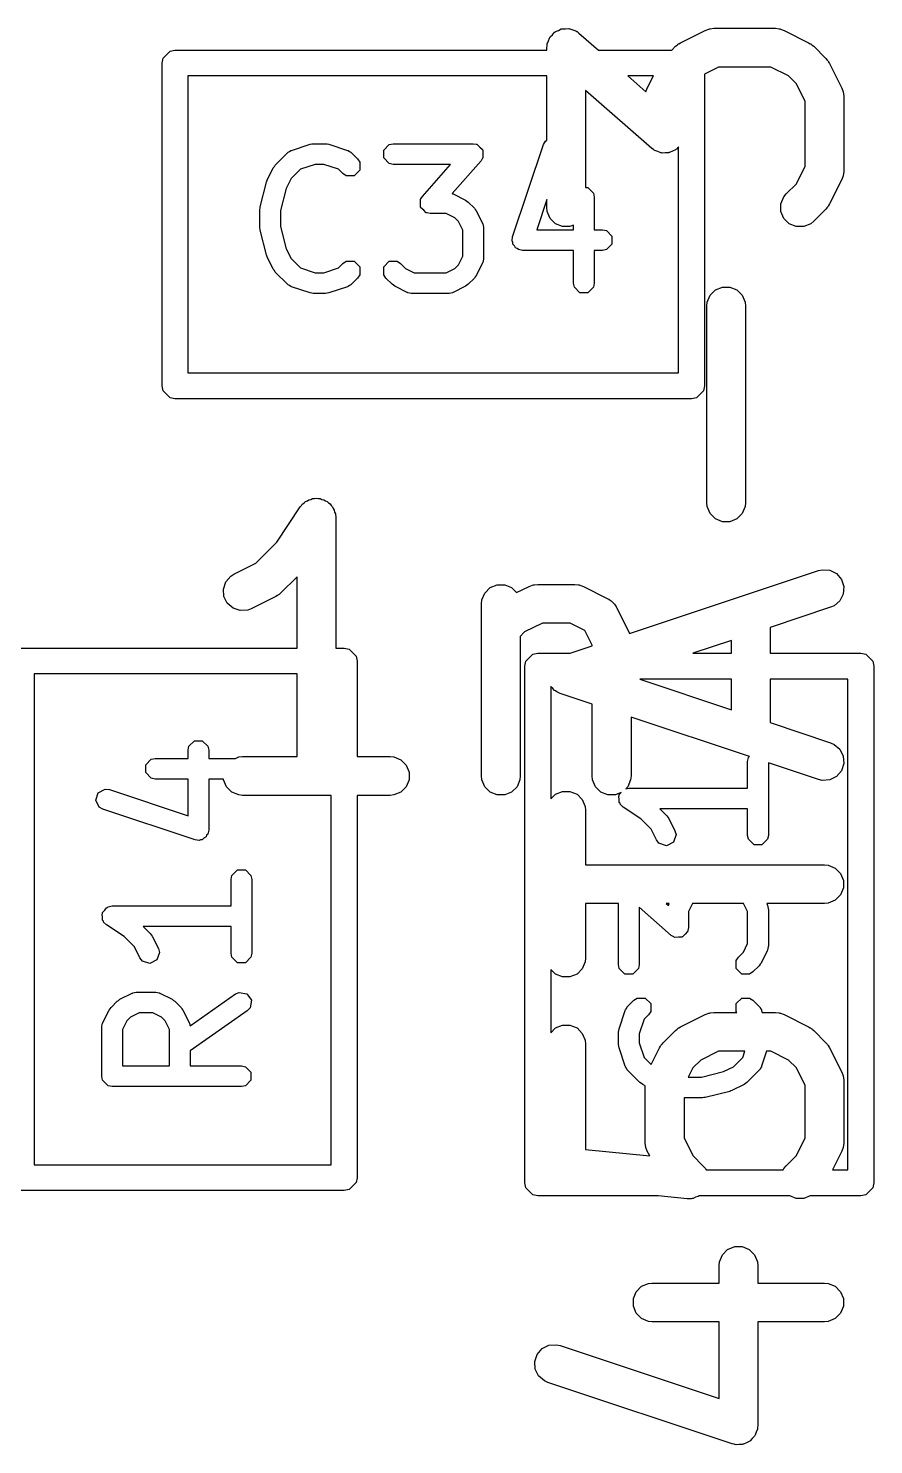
# Model space of a CAD drawing. Extents: x 0.58 to 7.69, y -5.21 to -0.56.
# Drawn here: x 6.2233 to 6.3522, y -2.0407 to -1.8248 of the extents above; entities that cross this region are included whole.
import ezdxf

# ---------------------------------------------------------------- set-up
doc = ezdxf.new("R2010")
doc.units = 0
doc.header["$MEASUREMENT"] = 0
doc.layers.add('BLACK', color=7, linetype='CONTINUOUS')

msp = doc.modelspace()

# ---------------------------------------------------------------- linework, layer by layer
at = {"layer": 'BLACK', "linetype": 'CONTINUOUS'}
for p, q in [((6.30285, -1.82614), (6.30319, -1.8258)), ((6.30319, -1.8258), (6.30351, -1.82544)), ((6.30351, -1.82544), (6.3036, -1.8254)), ((6.3036, -1.8254), (6.30367, -1.82533)), ((6.30367, -1.82533), (6.30411, -1.82515)), ((6.30411, -1.82515), (6.30454, -1.82493)), ((6.30454, -1.82493), (6.30464, -1.82493)), ((6.30464, -1.82493), (6.30473, -1.82489)), ((6.30473, -1.82489), (6.30521, -1.82489)), ((6.30521, -1.82489), (6.30569, -1.82486)), ((6.30569, -1.82486), (6.30578, -1.82489)), ((6.30578, -1.82489), (6.30588, -1.82489)), ((6.30588, -1.82489), (6.30633, -1.82507)), ((6.30633, -1.82507), (6.30678, -1.82523)), ((6.30678, -1.82523), (6.3069, -1.82531)), ((6.3069, -1.82531), (6.30695, -1.82533)), ((6.30695, -1.82533), (6.307, -1.82538)), ((6.307, -1.82538), (6.30725, -1.82556)), ((6.30725, -1.82556), (6.31021, -1.82815)), ((6.32273, -1.82702), (6.32648, -1.82514)), ((6.32648, -1.82514), (6.32703, -1.82494)), ((6.32703, -1.82494), (6.32713, -1.82493)), ((6.32713, -1.82493), (6.32723, -1.82489)), ((6.32723, -1.82489), (6.3278, -1.82483)), ((6.3278, -1.82483), (6.33718, -1.82483)), ((6.33718, -1.82483), (6.33775, -1.82489)), ((6.33775, -1.82489), (6.33785, -1.82493)), ((6.33785, -1.82493), (6.33796, -1.82494)), ((6.33796, -1.82494), (6.3385, -1.82514)), ((6.3385, -1.82514), (6.34225, -1.82702)), ((6.24385, -1.82936), (6.24492, -1.8283)), ((6.24492, -1.8283), (6.24567, -1.82815)), ((6.24567, -1.82815), (6.30236, -1.82815)), ((6.30236, -1.82778), (6.30239, -1.82748)), ((6.30236, -1.82815), (6.30236, -1.82778)), ((6.30238, -1.8274), (6.3024, -1.82735)), ((6.30239, -1.82748), (6.30238, -1.8274)), ((6.3024, -1.82735), (6.30241, -1.82721)), ((6.30241, -1.82721), (6.3026, -1.82676)), ((6.3026, -1.82676), (6.30275, -1.82631)), ((6.30275, -1.82631), (6.30281, -1.82624)), ((6.30281, -1.82624), (6.30285, -1.82614)), ((6.31021, -1.82815), (6.32139, -1.82815)), ((6.32139, -1.82815), (6.32197, -1.82757)), ((6.32197, -1.82757), (6.32219, -1.82739)), ((6.32219, -1.82739), (6.32225, -1.82733)), ((6.32225, -1.82733), (6.32233, -1.82727)), ((6.32233, -1.82727), (6.32241, -1.8272)), ((6.32241, -1.8272), (6.32249, -1.82717)), ((6.32249, -1.82717), (6.32273, -1.82702)), ((6.34225, -1.82702), (6.3425, -1.82717)), ((6.3425, -1.82717), (6.34257, -1.8272)), ((6.34257, -1.8272), (6.34265, -1.82727)), ((6.34265, -1.82727), (6.34274, -1.82733)), ((6.34274, -1.82733), (6.34279, -1.82739)), ((6.34279, -1.82739), (6.34302, -1.82757)), ((6.34302, -1.82757), (6.34489, -1.82945)), ((6.2437, -1.83012), (6.24385, -1.82936)), ((6.2437, -1.87933), (6.2437, -1.83012)), ((6.34489, -1.82945), (6.34508, -1.82967)), ((6.34508, -1.82967), (6.34514, -1.82972)), ((6.34514, -1.82972), (6.34519, -1.82981)), ((6.34519, -1.82981), (6.34526, -1.82989)), ((6.34526, -1.82989), (6.34529, -1.82997)), ((6.34529, -1.82997), (6.34544, -1.83021)), ((6.34544, -1.83021), (6.34732, -1.83396)), ((6.24764, -1.83209), (6.24764, -1.87736)), ((6.30236, -1.83209), (6.24764, -1.83209)), ((6.30236, -1.8419), (6.30236, -1.83209)), ((6.31471, -1.83209), (6.31746, -1.83449)), ((6.3186, -1.83209), (6.31471, -1.83209)), ((6.31766, -1.83396), (6.3186, -1.83209)), ((6.3285, -1.83074), (6.32638, -1.8318)), ((6.32638, -1.8318), (6.32638, -1.87933)), ((6.33648, -1.83074), (6.3285, -1.83074)), ((6.33918, -1.83209), (6.33648, -1.83074)), ((6.34038, -1.83328), (6.33918, -1.83209)), ((6.31836, -1.84313), (6.30826, -1.83429)), ((6.30826, -1.83429), (6.30826, -1.84909)), ((6.31746, -1.83449), (6.31766, -1.83396)), ((6.34173, -1.83598), (6.34038, -1.83328)), ((6.34732, -1.83396), (6.34753, -1.8345)), ((6.34753, -1.8345), (6.34753, -1.83461)), ((6.34753, -1.83461), (6.34757, -1.83471)), ((6.34757, -1.83471), (6.34763, -1.83528)), ((6.34173, -1.84583), (6.34173, -1.83598)), ((6.34763, -1.83528), (6.34763, -1.84653)), ((6.26345, -1.84343), (6.26626, -1.84249)), ((6.26626, -1.84249), (6.26651, -1.84246)), ((6.26651, -1.84246), (6.26676, -1.84241)), ((6.26676, -1.84241), (6.26864, -1.84241)), ((6.26864, -1.84241), (6.26888, -1.84246)), ((6.26888, -1.84246), (6.26913, -1.84249)), ((6.26913, -1.84249), (6.27195, -1.84343)), ((6.27749, -1.84338), (6.27834, -1.84253)), ((6.27749, -1.84458), (6.27749, -1.84338)), ((6.27834, -1.84253), (6.27895, -1.84241)), ((6.27895, -1.84241), (6.29113, -1.84241)), ((6.29113, -1.84241), (6.29157, -1.84249)), ((6.29157, -1.84249), (6.29164, -1.84249)), ((6.29164, -1.84249), (6.29166, -1.84251)), ((6.29166, -1.84251), (6.29174, -1.84253)), ((6.29174, -1.84253), (6.29213, -1.84292)), ((6.29213, -1.84292), (6.29254, -1.84328)), ((6.29254, -1.84328), (6.29255, -1.84334)), ((6.29255, -1.84334), (6.29259, -1.84338)), ((6.29259, -1.84338), (6.29259, -1.84393)), ((6.29714, -1.85661), (6.30182, -1.84255)), ((6.30182, -1.84255), (6.30213, -1.84201)), ((6.30213, -1.84201), (6.30236, -1.8419)), ((6.31861, -1.84331), (6.31836, -1.84313)), ((6.31867, -1.84336), (6.31861, -1.84331)), ((6.31872, -1.84338), (6.31867, -1.84336)), ((6.31883, -1.84347), (6.31872, -1.84338)), ((6.32195, -1.84336), (6.3215, -1.84355)), ((6.32202, -1.84329), (6.32195, -1.84336)), ((6.32211, -1.84325), (6.32202, -1.84329)), ((6.32242, -1.84289), (6.32211, -1.84325)), ((6.32244, -1.84287), (6.32242, -1.84289)), ((6.32244, -1.87736), (6.32244, -1.84287)), ((6.26096, -1.84568), (6.26283, -1.84381)), ((6.26283, -1.84381), (6.2629, -1.84376)), ((6.2629, -1.84376), (6.26292, -1.84373)), ((6.26292, -1.84373), (6.26314, -1.84361)), ((6.26314, -1.84361), (6.26335, -1.84346)), ((6.26335, -1.84346), (6.26338, -1.84346)), ((6.26338, -1.84346), (6.26345, -1.84343)), ((6.26702, -1.84556), (6.2648, -1.8463)), ((6.26838, -1.84556), (6.26702, -1.84556)), ((6.2706, -1.8463), (6.26838, -1.84556)), ((6.27195, -1.84343), (6.27201, -1.84346)), ((6.27201, -1.84346), (6.27205, -1.84346)), ((6.27205, -1.84346), (6.27226, -1.8436)), ((6.27226, -1.8436), (6.27248, -1.84373)), ((6.27248, -1.84373), (6.2725, -1.84376)), ((6.2725, -1.84376), (6.27256, -1.84381)), ((6.27256, -1.84381), (6.2735, -1.84474)), ((6.2735, -1.84474), (6.27384, -1.84525)), ((6.27384, -1.84525), (6.27384, -1.84646)), ((6.27834, -1.84544), (6.27749, -1.84458)), ((6.27895, -1.84556), (6.27834, -1.84544)), ((6.28766, -1.84556), (6.27895, -1.84556)), ((6.28339, -1.85044), (6.28766, -1.84556)), ((6.29232, -1.84502), (6.28794, -1.85002)), ((6.29254, -1.84463), (6.29232, -1.84502)), ((6.29259, -1.84458), (6.29254, -1.84463)), ((6.29259, -1.84393), (6.29262, -1.84449)), ((6.29262, -1.84449), (6.29259, -1.84455)), ((6.29259, -1.84455), (6.29259, -1.84458)), ((6.31929, -1.84362), (6.31883, -1.84347)), ((6.31973, -1.8438), (6.31929, -1.84362)), ((6.31983, -1.8438), (6.31973, -1.8438)), ((6.31992, -1.84384), (6.31983, -1.8438)), ((6.3204, -1.8438), (6.31992, -1.84384)), ((6.32088, -1.8438), (6.3204, -1.8438)), ((6.32097, -1.84377), (6.32088, -1.8438)), ((6.32107, -1.84376), (6.32097, -1.84377)), ((6.3215, -1.84355), (6.32107, -1.84376)), ((6.25973, -1.84796), (6.26066, -1.84609)), ((6.26066, -1.84609), (6.26082, -1.84589)), ((6.26082, -1.84589), (6.26096, -1.84568)), ((6.26337, -1.84773), (6.26262, -1.84922)), ((6.2648, -1.8463), (6.26337, -1.84773)), ((6.27127, -1.84697), (6.2706, -1.8463)), ((6.27178, -1.84731), (6.27127, -1.84697)), ((6.27299, -1.84731), (6.27178, -1.84731)), ((6.27384, -1.84646), (6.27299, -1.84731)), ((6.34038, -1.84853), (6.34173, -1.84583)), ((6.34753, -1.84731), (6.34732, -1.84785)), ((6.34757, -1.84711), (6.34753, -1.84721)), ((6.34753, -1.84721), (6.34753, -1.84731)), ((6.34763, -1.84653), (6.34757, -1.84711)), ((6.25867, -1.85204), (6.25961, -1.84829)), ((6.25961, -1.84829), (6.25968, -1.84813)), ((6.25968, -1.84813), (6.25973, -1.84796)), ((6.26262, -1.84922), (6.26177, -1.85261)), ((6.30826, -1.84909), (6.30861, -1.84909)), ((6.30861, -1.84909), (6.30946, -1.84994)), ((6.33884, -1.85007), (6.34038, -1.84853)), ((6.34732, -1.84785), (6.34544, -1.8516)), ((6.25866, -1.85223), (6.25867, -1.85204)), ((6.28308, -1.85098), (6.28312, -1.85091)), ((6.28312, -1.85153), (6.28308, -1.85098)), ((6.28312, -1.85088), (6.28316, -1.85083)), ((6.28312, -1.85091), (6.28312, -1.85088)), ((6.28312, -1.85208), (6.28312, -1.85153)), ((6.28316, -1.85083), (6.28339, -1.85044)), ((6.28794, -1.85002), (6.28799, -1.85003)), ((6.28799, -1.85003), (6.28801, -1.85005)), ((6.28801, -1.85005), (6.28809, -1.85007)), ((6.28809, -1.85007), (6.28996, -1.85101)), ((6.28996, -1.85101), (6.29016, -1.85117)), ((6.29016, -1.85117), (6.29037, -1.85131)), ((6.29037, -1.85131), (6.29131, -1.85224)), ((6.30236, -1.85091), (6.30082, -1.85553)), ((6.30236, -1.85216), (6.30236, -1.85091)), ((6.30946, -1.84994), (6.30958, -1.85054)), ((6.30958, -1.85054), (6.30958, -1.85553)), ((6.33803, -1.85158), (6.33847, -1.85052)), ((6.33803, -1.85273), (6.33803, -1.85158)), ((6.33847, -1.85052), (6.33884, -1.85007)), ((6.34519, -1.852), (6.34514, -1.85209)), ((6.34526, -1.85192), (6.34519, -1.852)), ((6.34529, -1.85185), (6.34526, -1.85192)), ((6.34544, -1.8516), (6.34529, -1.85185)), ((6.25862, -1.85242), (6.25866, -1.85223)), ((6.25862, -1.85523), (6.25862, -1.85242)), ((6.26177, -1.85261), (6.26177, -1.85504)), ((6.28316, -1.85212), (6.28312, -1.85208)), ((6.28316, -1.85218), (6.28316, -1.85212)), ((6.28358, -1.85254), (6.28316, -1.85218)), ((6.28397, -1.85294), (6.28358, -1.85254)), ((6.28404, -1.85295), (6.28397, -1.85294)), ((6.28407, -1.85297), (6.28404, -1.85295)), ((6.28413, -1.85297), (6.28407, -1.85297)), ((6.28457, -1.85306), (6.28413, -1.85297)), ((6.28701, -1.85306), (6.28457, -1.85306)), ((6.28832, -1.85371), (6.28701, -1.85306)), ((6.2889, -1.85429), (6.28832, -1.85371)), ((6.29131, -1.85224), (6.29145, -1.85245)), ((6.29145, -1.85245), (6.2916, -1.85265)), ((6.2916, -1.85265), (6.29254, -1.85453)), ((6.30241, -1.85273), (6.30236, -1.85216)), ((6.30285, -1.8538), (6.30241, -1.85273)), ((6.30367, -1.85461), (6.30285, -1.8538)), ((6.33847, -1.8538), (6.33803, -1.85273)), ((6.33929, -1.85461), (6.33847, -1.8538)), ((6.34489, -1.85237), (6.34302, -1.85424)), ((6.34508, -1.85214), (6.34489, -1.85237)), ((6.34514, -1.85209), (6.34508, -1.85214)), ((6.25866, -1.85542), (6.25862, -1.85523)), ((6.25867, -1.85561), (6.25866, -1.85542)), ((6.25961, -1.85936), (6.25867, -1.85561)), ((6.26177, -1.85504), (6.26262, -1.85843)), ((6.28956, -1.8556), (6.2889, -1.85429)), ((6.28956, -1.85955), (6.28956, -1.8556)), ((6.29254, -1.85453), (6.29256, -1.8546)), ((6.29256, -1.8546), (6.29259, -1.85463)), ((6.29259, -1.85463), (6.29264, -1.85488)), ((6.29264, -1.85488), (6.2927, -1.85512)), ((6.2927, -1.85512), (6.29269, -1.85515)), ((6.29269, -1.85515), (6.29271, -1.85523)), ((6.29271, -1.85523), (6.29271, -1.85992)), ((6.30082, -1.85553), (6.30643, -1.85553)), ((6.30473, -1.85505), (6.30367, -1.85461)), ((6.30588, -1.85505), (6.30473, -1.85505)), ((6.30643, -1.85483), (6.30588, -1.85505)), ((6.30643, -1.85553), (6.30643, -1.85483)), ((6.30958, -1.85553), (6.31082, -1.85553)), ((6.31082, -1.85553), (6.31142, -1.85565)), ((6.31142, -1.85565), (6.31227, -1.8565)), ((6.34035, -1.85505), (6.33929, -1.85461)), ((6.3415, -1.85505), (6.34035, -1.85505)), ((6.34257, -1.85461), (6.3415, -1.85505)), ((6.34302, -1.85424), (6.34257, -1.85461)), ((6.26262, -1.85843), (6.26337, -1.85992)), ((6.29706, -1.85722), (6.29714, -1.85661)), ((6.29718, -1.85745), (6.29706, -1.85722)), ((6.29718, -1.85771), (6.29718, -1.85745)), ((6.29744, -1.85797), (6.29718, -1.85771)), ((6.2976, -1.8583), (6.29744, -1.85797)), ((6.29785, -1.85838), (6.2976, -1.8583)), ((6.29803, -1.85856), (6.29785, -1.85838)), ((6.31227, -1.85771), (6.31142, -1.85856)), ((6.31227, -1.8565), (6.31227, -1.85771)), ((6.25968, -1.85952), (6.25961, -1.85936)), ((6.25973, -1.85968), (6.25968, -1.85952)), ((6.26066, -1.86156), (6.25973, -1.85968)), ((6.26337, -1.85992), (6.2648, -1.86135)), ((6.2706, -1.86135), (6.27127, -1.86068)), ((6.27127, -1.86068), (6.27178, -1.86034)), ((6.27178, -1.86034), (6.27299, -1.86034)), ((6.27299, -1.86034), (6.27384, -1.86119)), ((6.27749, -1.86119), (6.27834, -1.86034)), ((6.27834, -1.86034), (6.27955, -1.86034)), ((6.27955, -1.86034), (6.28006, -1.86068)), ((6.28006, -1.86068), (6.28082, -1.86144)), ((6.2889, -1.86086), (6.28956, -1.85955)), ((6.29254, -1.86062), (6.2916, -1.8625)), ((6.29256, -1.86055), (6.29254, -1.86062)), ((6.29259, -1.86052), (6.29256, -1.86055)), ((6.29264, -1.86027), (6.29259, -1.86052)), ((6.2927, -1.86003), (6.29264, -1.86027)), ((6.29271, -1.85992), (6.29269, -1.86)), ((6.29269, -1.86), (6.2927, -1.86003)), ((6.29863, -1.85868), (6.29803, -1.85856)), ((6.30643, -1.85868), (6.29863, -1.85868)), ((6.30643, -1.86367), (6.30643, -1.85868)), ((6.31082, -1.85868), (6.30958, -1.85868)), ((6.30958, -1.85868), (6.30958, -1.86367)), ((6.31142, -1.85856), (6.31082, -1.85868)), ((6.26082, -1.86176), (6.26066, -1.86156)), ((6.26096, -1.86197), (6.26082, -1.86176)), ((6.26283, -1.86384), (6.26096, -1.86197)), ((6.2648, -1.86135), (6.26702, -1.86209)), ((6.26702, -1.86209), (6.26838, -1.86209)), ((6.26838, -1.86209), (6.2706, -1.86135)), ((6.27384, -1.8624), (6.2735, -1.86291)), ((6.27384, -1.86119), (6.27384, -1.8624)), ((6.27749, -1.8624), (6.27749, -1.86119)), ((6.27783, -1.86291), (6.27749, -1.8624)), ((6.28082, -1.86144), (6.28213, -1.86209)), ((6.28213, -1.86209), (6.28701, -1.86209)), ((6.28701, -1.86209), (6.28832, -1.86144)), ((6.28832, -1.86144), (6.2889, -1.86086)), ((6.29145, -1.8627), (6.29131, -1.86291)), ((6.2916, -1.8625), (6.29145, -1.8627)), ((6.2629, -1.86389), (6.26283, -1.86384)), ((6.26292, -1.86392), (6.2629, -1.86389)), ((6.26314, -1.86404), (6.26292, -1.86392)), ((6.26335, -1.86418), (6.26314, -1.86404)), ((6.26338, -1.86418), (6.26335, -1.86418)), ((6.26345, -1.86422), (6.26338, -1.86418)), ((6.26626, -1.86516), (6.26345, -1.86422)), ((6.27195, -1.86422), (6.26913, -1.86516)), ((6.27201, -1.86418), (6.27195, -1.86422)), ((6.27205, -1.86418), (6.27201, -1.86418)), ((6.27226, -1.86404), (6.27205, -1.86418)), ((6.27248, -1.86392), (6.27226, -1.86404)), ((6.2725, -1.86389), (6.27248, -1.86392)), ((6.27256, -1.86384), (6.2725, -1.86389)), ((6.2735, -1.86291), (6.27256, -1.86384)), ((6.27877, -1.86384), (6.27783, -1.86291)), ((6.27898, -1.86398), (6.27877, -1.86384)), ((6.27918, -1.86414), (6.27898, -1.86398)), ((6.28105, -1.86508), (6.27918, -1.86414)), ((6.28996, -1.86414), (6.28809, -1.86508)), ((6.29016, -1.86398), (6.28996, -1.86414)), ((6.29037, -1.86384), (6.29016, -1.86398)), ((6.29131, -1.86291), (6.29037, -1.86384)), ((6.30655, -1.86427), (6.30643, -1.86367)), ((6.3074, -1.86512), (6.30655, -1.86427)), ((6.30946, -1.86427), (6.30861, -1.86512)), ((6.30958, -1.86367), (6.30946, -1.86427)), ((6.32722, -1.86551), (6.32804, -1.8647)), ((6.32804, -1.8647), (6.3291, -1.86426)), ((6.3291, -1.86426), (6.33026, -1.86426)), ((6.33026, -1.86426), (6.33132, -1.8647)), ((6.33132, -1.8647), (6.33213, -1.86551)), ((6.26651, -1.86519), (6.26626, -1.86516)), ((6.26676, -1.86524), (6.26651, -1.86519)), ((6.26864, -1.86524), (6.26676, -1.86524)), ((6.26888, -1.86519), (6.26864, -1.86524)), ((6.26913, -1.86516), (6.26888, -1.86519)), ((6.28113, -1.8651), (6.28105, -1.86508)), ((6.28116, -1.86512), (6.28113, -1.8651)), ((6.2814, -1.86517), (6.28116, -1.86512)), ((6.28165, -1.86524), (6.2814, -1.86517)), ((6.28168, -1.86523), (6.28165, -1.86524)), ((6.28176, -1.86524), (6.28168, -1.86523)), ((6.28738, -1.86524), (6.28176, -1.86524)), ((6.28746, -1.86523), (6.28738, -1.86524)), ((6.28749, -1.86524), (6.28746, -1.86523)), ((6.28774, -1.86517), (6.28749, -1.86524)), ((6.28799, -1.86512), (6.28774, -1.86517)), ((6.28801, -1.8651), (6.28799, -1.86512)), ((6.28809, -1.86508), (6.28801, -1.8651)), ((6.30861, -1.86512), (6.3074, -1.86512)), ((6.32673, -1.86715), (6.32678, -1.86658)), ((6.32673, -1.89715), (6.32673, -1.86715)), ((6.32678, -1.86658), (6.32722, -1.86551)), ((6.33213, -1.86551), (6.33258, -1.86658)), ((6.33258, -1.86658), (6.33263, -1.86715)), ((6.33263, -1.86715), (6.33263, -1.89715)), ((6.24764, -1.87736), (6.32244, -1.87736)), ((6.24385, -1.88008), (6.2437, -1.87933)), ((6.24492, -1.88115), (6.24385, -1.88008)), ((6.32623, -1.88008), (6.32516, -1.88115)), ((6.32638, -1.87933), (6.32623, -1.88008)), ((6.24567, -1.8813), (6.24492, -1.88115)), ((6.32441, -1.8813), (6.24567, -1.8813)), ((6.32516, -1.88115), (6.32441, -1.8813)), ((6.26478, -1.89776), (6.26514, -1.89732)), ((6.26514, -1.89732), (6.26538, -1.89715)), ((6.26538, -1.89715), (6.26559, -1.89695)), ((6.26559, -1.89695), (6.26586, -1.89684)), ((6.26586, -1.89684), (6.2661, -1.89668)), ((6.2661, -1.89668), (6.26638, -1.89662)), ((6.26638, -1.89662), (6.26665, -1.89651)), ((6.26665, -1.89651), (6.26694, -1.89651)), ((6.26694, -1.89651), (6.26723, -1.89645)), ((6.26723, -1.89645), (6.26751, -1.89651)), ((6.26751, -1.89651), (6.26781, -1.89651)), ((6.26781, -1.89651), (6.26807, -1.89662)), ((6.26807, -1.89662), (6.26836, -1.89667)), ((6.26836, -1.89667), (6.2686, -1.89684)), ((6.2686, -1.89684), (6.26887, -1.89695)), ((6.26887, -1.89695), (6.26907, -1.89715)), ((6.26907, -1.89715), (6.26931, -1.89731)), ((6.26931, -1.89731), (6.26948, -1.89756)), ((6.32678, -1.89773), (6.32673, -1.89715)), ((6.33263, -1.89715), (6.33258, -1.89773)), ((6.26118, -1.90315), (6.26477, -1.89776)), ((6.26477, -1.89776), (6.26477, -1.89776)), ((6.26477, -1.89776), (6.26477, -1.89776)), ((6.26477, -1.89776), (6.26478, -1.89776)), ((6.26948, -1.89756), (6.26968, -1.89776)), ((6.26968, -1.89776), (6.26979, -1.89803)), ((6.26979, -1.89803), (6.26996, -1.89827)), ((6.26996, -1.89827), (6.27001, -1.89856)), ((6.27001, -1.89856), (6.27013, -1.89883)), ((6.27013, -1.89883), (6.27018, -1.8994)), ((6.27018, -1.8994), (6.27018, -1.8994)), ((6.27018, -1.8994), (6.27018, -1.8994)), ((6.27018, -1.8994), (6.27018, -1.8994)), ((6.27018, -1.8994), (6.27018, -1.91929)), ((6.32722, -1.89879), (6.32678, -1.89773)), ((6.32804, -1.89961), (6.32722, -1.89879)), ((6.33213, -1.89879), (6.33132, -1.89961)), ((6.33258, -1.89773), (6.33213, -1.89879)), ((6.3291, -1.90005), (6.32804, -1.89961)), ((6.33026, -1.90005), (6.3291, -1.90005)), ((6.33132, -1.89961), (6.33026, -1.90005)), ((6.25798, -1.90635), (6.26118, -1.90315)), ((6.25417, -1.90832), (6.25466, -1.90801)), ((6.25466, -1.90801), (6.25798, -1.90635)), ((6.31496, -1.91707), (6.34374, -1.90747)), ((6.34374, -1.90747), (6.34431, -1.90734)), ((6.34431, -1.90734), (6.34546, -1.90743)), ((6.34546, -1.90743), (6.34649, -1.90794)), ((6.34649, -1.90794), (6.34724, -1.90881)), ((6.25305, -1.91028), (6.25342, -1.90919)), ((6.25313, -1.91143), (6.25305, -1.91028)), ((6.25342, -1.90919), (6.25417, -1.90832)), ((6.26428, -1.90841), (6.26182, -1.91086)), ((6.26428, -1.91929), (6.26428, -1.90841)), ((6.2929, -1.91089), (6.29371, -1.91007)), ((6.29371, -1.91007), (6.29477, -1.90963)), ((6.29477, -1.90963), (6.29593, -1.90963)), ((6.29593, -1.90963), (6.29699, -1.91007)), ((6.29699, -1.91007), (6.29775, -1.91083)), ((6.29775, -1.91083), (6.29965, -1.90988)), ((6.29965, -1.90988), (6.30019, -1.90968)), ((6.30019, -1.90968), (6.3003, -1.90967)), ((6.3003, -1.90967), (6.3004, -1.90963)), ((6.3004, -1.90963), (6.30097, -1.90957)), ((6.30097, -1.90957), (6.3066, -1.90957)), ((6.3066, -1.90957), (6.30718, -1.90963)), ((6.30718, -1.90963), (6.30727, -1.90967)), ((6.30727, -1.90967), (6.30738, -1.90968)), ((6.30738, -1.90968), (6.30792, -1.90988)), ((6.30792, -1.90988), (6.31167, -1.91176)), ((6.34724, -1.90881), (6.34761, -1.9099)), ((6.34761, -1.9099), (6.34753, -1.91105)), ((6.25365, -1.91246), (6.25313, -1.91143)), ((6.25452, -1.91322), (6.25365, -1.91246)), ((6.26105, -1.91142), (6.2573, -1.91329)), ((6.2613, -1.91126), (6.26105, -1.91142)), ((6.26137, -1.91123), (6.2613, -1.91126)), ((6.26145, -1.91116), (6.26137, -1.91123)), ((6.26154, -1.91111), (6.26145, -1.91116)), ((6.26159, -1.91105), (6.26154, -1.91111)), ((6.26182, -1.91086), (6.26159, -1.91105)), ((6.2924, -1.91253), (6.29245, -1.91195)), ((6.29245, -1.91195), (6.2929, -1.91089)), ((6.31167, -1.91176), (6.31177, -1.91182)), ((6.31177, -1.91182), (6.31181, -1.91184)), ((6.31181, -1.91184), (6.31187, -1.91188)), ((6.31187, -1.91188), (6.31216, -1.91207)), ((6.31216, -1.91207), (6.3124, -1.91235)), ((6.3124, -1.91235), (6.31268, -1.91259)), ((6.34701, -1.91208), (6.34614, -1.91284)), ((6.34753, -1.91105), (6.34701, -1.91208)), ((6.25561, -1.91358), (6.25452, -1.91322)), ((6.25676, -1.9135), (6.25561, -1.91358)), ((6.2573, -1.91329), (6.25676, -1.9135)), ((6.2924, -1.93877), (6.2924, -1.91253)), ((6.31268, -1.91259), (6.31286, -1.91288)), ((6.31286, -1.91288), (6.31291, -1.91294)), ((6.31291, -1.91294), (6.31293, -1.91298)), ((6.31293, -1.91298), (6.31299, -1.91308)), ((6.31299, -1.91308), (6.31486, -1.91683)), ((6.34561, -1.91307), (6.33638, -1.91615)), ((6.34614, -1.91284), (6.34561, -1.91307)), ((6.30167, -1.91548), (6.29897, -1.91683)), ((6.3059, -1.91548), (6.30167, -1.91548)), ((6.30815, -1.9166), (6.3059, -1.91548)), ((6.30927, -1.91885), (6.30815, -1.9166)), ((6.33638, -1.91615), (6.33638, -1.92008)), ((6.29897, -1.91683), (6.2983, -1.9175)), ((6.2983, -1.9175), (6.2983, -1.93877)), ((6.30927, -1.91896), (6.30927, -1.91885)), ((6.31486, -1.91683), (6.31496, -1.91707)), ((6.33048, -1.91812), (6.3246, -1.92008)), ((6.33048, -1.92008), (6.33048, -1.91812)), ((6.22224, -1.91929), (6.26428, -1.91929)), ((6.27018, -1.91929), (6.27146, -1.91929)), ((6.27146, -1.91929), (6.27221, -1.91944)), ((6.27221, -1.91944), (6.27328, -1.92051)), ((6.27328, -1.92051), (6.27343, -1.92126)), ((6.29917, -1.92129), (6.30023, -1.92023)), ((6.30023, -1.92023), (6.30098, -1.92008)), ((6.30098, -1.92008), (6.30593, -1.92008)), ((6.30593, -1.92008), (6.30927, -1.91896)), ((6.3246, -1.92008), (6.33048, -1.92008)), ((6.33638, -1.92008), (6.3502, -1.92008)), ((6.3502, -1.92008), (6.35095, -1.92023)), ((6.35095, -1.92023), (6.35202, -1.92129)), ((6.22421, -1.92323), (6.22421, -1.99803)), ((6.26428, -1.92323), (6.22421, -1.92323)), ((6.26428, -1.93582), (6.26428, -1.92323)), ((6.27343, -1.92126), (6.27343, -1.93582)), ((6.29902, -1.92205), (6.29917, -1.92129)), ((6.29902, -2.00079), (6.29902, -1.92205)), ((6.35202, -1.92129), (6.35217, -1.92205)), ((6.35217, -1.92205), (6.35217, -2.00079)), ((6.30298, -1.92521), (6.30295, -1.92516)), ((6.30295, -1.92516), (6.30295, -1.94228)), ((6.30325, -1.92545), (6.30298, -1.92521)), ((6.3165, -1.92402), (6.33048, -1.92867)), ((6.33048, -1.92402), (6.3165, -1.92402)), ((6.33048, -1.92867), (6.33048, -1.92402)), ((6.33638, -1.92402), (6.33638, -1.93064)), ((6.34823, -1.92402), (6.33638, -1.92402)), ((6.34823, -1.99882), (6.34823, -1.92402)), ((6.3035, -1.92573), (6.30325, -1.92545)), ((6.30369, -1.92582), (6.3035, -1.92573)), ((6.30385, -1.92596), (6.30369, -1.92582)), ((6.30437, -1.9262), (6.30385, -1.92596)), ((6.30927, -1.92783), (6.30437, -1.9262)), ((6.30927, -1.93877), (6.30927, -1.92783)), ((6.33323, -1.93582), (6.31518, -1.9298)), ((6.31518, -1.9298), (6.31518, -1.93877)), ((6.33638, -1.93064), (6.34561, -1.93372)), ((6.24778, -1.93425), (6.24863, -1.9334)), ((6.24863, -1.9334), (6.24983, -1.9334)), ((6.24983, -1.9334), (6.25069, -1.93425)), ((6.34561, -1.93372), (6.34614, -1.93396)), ((6.34614, -1.93396), (6.34701, -1.93471)), ((6.24121, -1.93706), (6.24207, -1.93621)), ((6.24207, -1.93621), (6.24267, -1.93609)), ((6.24267, -1.93609), (6.24766, -1.93609)), ((6.24766, -1.93485), (6.24778, -1.93425)), ((6.24766, -1.93609), (6.24766, -1.93485)), ((6.25069, -1.93425), (6.25081, -1.93485)), ((6.25081, -1.93485), (6.25081, -1.93609)), ((6.25081, -1.93609), (6.25489, -1.93609)), ((6.25489, -1.93609), (6.2554, -1.93588)), ((6.2554, -1.93588), (6.25598, -1.93582)), ((6.25598, -1.93582), (6.26428, -1.93582)), ((6.27343, -1.93582), (6.27848, -1.93582)), ((6.27848, -1.93582), (6.27905, -1.93588)), ((6.27905, -1.93588), (6.28012, -1.93632)), ((6.33296, -1.93658), (6.33308, -1.93597)), ((6.33308, -1.93597), (6.33323, -1.93582)), ((6.34701, -1.93471), (6.34753, -1.93574)), ((6.34753, -1.93574), (6.34761, -1.93689)), ((6.24121, -1.93827), (6.24121, -1.93706)), ((6.24207, -1.93912), (6.24121, -1.93827)), ((6.28012, -1.93632), (6.28093, -1.93713)), ((6.28093, -1.93713), (6.28137, -1.9382)), ((6.28137, -1.9382), (6.28137, -1.93935)), ((6.33296, -1.94063), (6.33296, -1.93658)), ((6.34374, -1.93932), (6.33611, -1.93678)), ((6.33611, -1.93678), (6.33611, -1.94783)), ((6.34724, -1.93798), (6.34649, -1.93885)), ((6.34761, -1.93689), (6.34724, -1.93798)), ((6.24267, -1.93924), (6.24207, -1.93912)), ((6.24766, -1.93924), (6.24267, -1.93924)), ((6.24766, -1.94485), (6.24766, -1.93924)), ((6.25308, -1.93924), (6.25081, -1.93924)), ((6.25081, -1.93924), (6.25081, -1.94704)), ((6.25308, -1.93935), (6.25308, -1.93924)), ((6.25353, -1.94041), (6.25308, -1.93935)), ((6.25434, -1.94123), (6.25353, -1.94041)), ((6.28093, -1.94041), (6.28012, -1.94123)), ((6.28137, -1.93935), (6.28093, -1.94041)), ((6.29245, -1.93935), (6.2924, -1.93877)), ((6.2929, -1.94041), (6.29245, -1.93935)), ((6.29371, -1.94123), (6.2929, -1.94041)), ((6.29781, -1.94041), (6.29699, -1.94123)), ((6.29825, -1.93935), (6.29781, -1.94041)), ((6.2983, -1.93877), (6.29825, -1.93935)), ((6.30933, -1.93935), (6.30927, -1.93877)), ((6.30977, -1.94041), (6.30933, -1.93935)), ((6.31058, -1.94123), (6.30977, -1.94041)), ((6.31468, -1.94041), (6.31437, -1.94072)), ((6.31512, -1.93935), (6.31468, -1.94041)), ((6.31518, -1.93877), (6.31512, -1.93935)), ((6.34431, -1.93945), (6.34374, -1.93932)), ((6.34546, -1.93937), (6.34431, -1.93945)), ((6.34649, -1.93885), (6.34546, -1.93937)), ((6.2336, -1.94246), (6.23398, -1.94132)), ((6.23414, -1.94354), (6.2336, -1.94246)), ((6.23398, -1.94132), (6.23506, -1.94078)), ((6.23506, -1.94078), (6.23567, -1.94086)), ((6.23567, -1.94086), (6.24766, -1.94485)), ((6.2554, -1.94167), (6.25434, -1.94123)), ((6.25598, -1.94173), (6.2554, -1.94167)), ((6.26949, -1.94173), (6.25598, -1.94173)), ((6.26949, -1.99803), (6.26949, -1.94173)), ((6.27848, -1.94173), (6.27343, -1.94173)), ((6.27343, -1.94173), (6.27343, -2)), ((6.27905, -1.94167), (6.27848, -1.94173)), ((6.28012, -1.94123), (6.27905, -1.94167)), ((6.29477, -1.94167), (6.29371, -1.94123)), ((6.29593, -1.94167), (6.29477, -1.94167)), ((6.29699, -1.94123), (6.29593, -1.94167)), ((6.30295, -1.94228), (6.30367, -1.94156)), ((6.30367, -1.94156), (6.30473, -1.94112)), ((6.30473, -1.94112), (6.30588, -1.94112)), ((6.30588, -1.94112), (6.30695, -1.94156)), ((6.30695, -1.94156), (6.30776, -1.94238)), ((6.30776, -1.94238), (6.3082, -1.94344)), ((6.31165, -1.94167), (6.31058, -1.94123)), ((6.3128, -1.94167), (6.31165, -1.94167)), ((6.31369, -1.9413), (6.3128, -1.94167)), ((6.3133, -1.9419), (6.31339, -1.94176)), ((6.31339, -1.94234), (6.3133, -1.9419)), ((6.31339, -1.9416), (6.31369, -1.9413)), ((6.31339, -1.94176), (6.31339, -1.9416)), ((6.31339, -1.9428), (6.31339, -1.94234)), ((6.31437, -1.94072), (6.31485, -1.94063)), ((6.31485, -1.94063), (6.33296, -1.94063)), ((6.23467, -1.94384), (6.23414, -1.94354)), ((6.24873, -1.94853), (6.23467, -1.94384)), ((6.3082, -1.94344), (6.30826, -1.94402)), ((6.30826, -1.94402), (6.30826, -1.95232)), ((6.31351, -1.94292), (6.31339, -1.9428)), ((6.31354, -1.94308), (6.31351, -1.94292)), ((6.31397, -1.94351), (6.31354, -1.94308)), ((6.31666, -1.9453), (6.31397, -1.94351)), ((6.33296, -1.94378), (6.31959, -1.94378)), ((6.31959, -1.94378), (6.32065, -1.94484)), ((6.32065, -1.94484), (6.32079, -1.94505)), ((6.33296, -1.94783), (6.33296, -1.94378)), ((6.31824, -1.94688), (6.31666, -1.9453)), ((6.31906, -1.94853), (6.31824, -1.94688)), ((6.32079, -1.94505), (6.32094, -1.94525)), ((6.32094, -1.94525), (6.32188, -1.94712)), ((6.24934, -1.94861), (6.24873, -1.94853)), ((6.24958, -1.94849), (6.24934, -1.94861)), ((6.24983, -1.94849), (6.24958, -1.94849)), ((6.25009, -1.94823), (6.24983, -1.94849)), ((6.25042, -1.94807), (6.25009, -1.94823)), ((6.2505, -1.94782), (6.25042, -1.94807)), ((6.25069, -1.94764), (6.2505, -1.94782)), ((6.25081, -1.94704), (6.25069, -1.94764)), ((6.31944, -1.94901), (6.31906, -1.94853)), ((6.32058, -1.9494), (6.31944, -1.94901)), ((6.32166, -1.94886), (6.32058, -1.9494)), ((6.32204, -1.94771), (6.32166, -1.94886)), ((6.32188, -1.94712), (6.32204, -1.94771)), ((6.33308, -1.94843), (6.33296, -1.94783)), ((6.33393, -1.94928), (6.33308, -1.94843)), ((6.33599, -1.94843), (6.33514, -1.94928)), ((6.33611, -1.94783), (6.33599, -1.94843)), ((6.33514, -1.94928), (6.33393, -1.94928)), ((6.25434, -1.95393), (6.25519, -1.95308)), ((6.25519, -1.95308), (6.2564, -1.95308)), ((6.2564, -1.95308), (6.25725, -1.95393)), ((6.30826, -1.95232), (6.34468, -1.95232)), ((6.34468, -1.95232), (6.34525, -1.95237)), ((6.34525, -1.95237), (6.34632, -1.95281)), ((6.34632, -1.95281), (6.34713, -1.95363)), ((6.25422, -1.95454), (6.25434, -1.95393)), ((6.25422, -1.95859), (6.25422, -1.95454)), ((6.25725, -1.95393), (6.25737, -1.95454)), ((6.25737, -1.95454), (6.25737, -1.96579)), ((6.34713, -1.95363), (6.34757, -1.95469)), ((6.34757, -1.95469), (6.34757, -1.95584)), ((6.34632, -1.95772), (6.34525, -1.95816)), ((6.34713, -1.95691), (6.34632, -1.95772)), ((6.34757, -1.95584), (6.34713, -1.95691)), ((6.23456, -1.95986), (6.23465, -1.95972)), ((6.23465, -1.96031), (6.23456, -1.95986)), ((6.23465, -1.95956), (6.23498, -1.95923)), ((6.23465, -1.95972), (6.23465, -1.95956)), ((6.23498, -1.95923), (6.23523, -1.95885)), ((6.23523, -1.95885), (6.23539, -1.95882)), ((6.23539, -1.95882), (6.23551, -1.95871)), ((6.23551, -1.95871), (6.23611, -1.95859)), ((6.23611, -1.95859), (6.25422, -1.95859)), ((6.31327, -1.95822), (6.30826, -1.95822)), ((6.30826, -1.95822), (6.30826, -1.96652)), ((6.31327, -1.96751), (6.31327, -1.95822)), ((6.32131, -1.96307), (6.31642, -1.95879)), ((6.31642, -1.95879), (6.31642, -1.96751)), ((6.32055, -1.95822), (6.32088, -1.95851)), ((6.32101, -1.95822), (6.32055, -1.95822)), ((6.32088, -1.95851), (6.32089, -1.95847)), ((6.32089, -1.95847), (6.32092, -1.95845)), ((6.32092, -1.95845), (6.32094, -1.95837)), ((6.32094, -1.95837), (6.32101, -1.95822)), ((6.32453, -1.95822), (6.32392, -1.95945)), ((6.32392, -1.95945), (6.32392, -1.96189)), ((6.33235, -1.95822), (6.32453, -1.95822)), ((6.33296, -1.95945), (6.33235, -1.95822)), ((6.33296, -1.96433), (6.33296, -1.95945)), ((6.34468, -1.95822), (6.33587, -1.95822)), ((6.33587, -1.95822), (6.33594, -1.95837)), ((6.33594, -1.95837), (6.33596, -1.95845)), ((6.33596, -1.95845), (6.33599, -1.95847)), ((6.33599, -1.95847), (6.33604, -1.95872)), ((6.33604, -1.95872), (6.3361, -1.95896)), ((6.3361, -1.95896), (6.33609, -1.959)), ((6.33609, -1.959), (6.33611, -1.95907)), ((6.33611, -1.95907), (6.33611, -1.9647)), ((6.34525, -1.95816), (6.34468, -1.95822)), ((6.23465, -1.96076), (6.23465, -1.96031)), ((6.23477, -1.96088), (6.23465, -1.96076)), ((6.2348, -1.96104), (6.23477, -1.96088)), ((6.23523, -1.96147), (6.2348, -1.96104)), ((6.23792, -1.96326), (6.23523, -1.96147)), ((6.25422, -1.96174), (6.24085, -1.96174)), ((6.24085, -1.96174), (6.24191, -1.9628)), ((6.25422, -1.96579), (6.25422, -1.96174)), ((6.32392, -1.96189), (6.32383, -1.96233)), ((6.2395, -1.96484), (6.23792, -1.96326)), ((6.24191, -1.9628), (6.24205, -1.96301)), ((6.24205, -1.96301), (6.2422, -1.96321)), ((6.2422, -1.96321), (6.24314, -1.96508)), ((6.3217, -1.96329), (6.32131, -1.96307)), ((6.32174, -1.96334), (6.3217, -1.96329)), ((6.32178, -1.96334), (6.32174, -1.96334)), ((6.32184, -1.96338), (6.32178, -1.96334)), ((6.3224, -1.96334), (6.32184, -1.96338)), ((6.32295, -1.96334), (6.3224, -1.96334)), ((6.32299, -1.9633), (6.32295, -1.96334)), ((6.32305, -1.9633), (6.32299, -1.9633)), ((6.32341, -1.96288), (6.32305, -1.9633)), ((6.3238, -1.96249), (6.32341, -1.96288)), ((6.32382, -1.96242), (6.3238, -1.96249)), ((6.32384, -1.96239), (6.32382, -1.96242)), ((6.32383, -1.96233), (6.32384, -1.96239)), ((6.24032, -1.96649), (6.2395, -1.96484)), ((6.2433, -1.96567), (6.24292, -1.96682)), ((6.24314, -1.96508), (6.2433, -1.96567)), ((6.25434, -1.96639), (6.25422, -1.96579)), ((6.25519, -1.96724), (6.25434, -1.96639)), ((6.25725, -1.96639), (6.2564, -1.96724)), ((6.25737, -1.96579), (6.25725, -1.96639)), ((6.3312, -1.96691), (6.33155, -1.9664)), ((6.33155, -1.9664), (6.3323, -1.96564)), ((6.3323, -1.96564), (6.33296, -1.96433)), ((6.33594, -1.9654), (6.335, -1.96728)), ((6.33596, -1.96533), (6.33594, -1.9654)), ((6.33599, -1.9653), (6.33596, -1.96533)), ((6.33604, -1.96505), (6.33599, -1.9653)), ((6.3361, -1.96481), (6.33604, -1.96505)), ((6.33611, -1.9647), (6.33609, -1.96478)), ((6.33609, -1.96478), (6.3361, -1.96481)), ((6.2407, -1.96698), (6.24032, -1.96649)), ((6.24184, -1.96736), (6.2407, -1.96698)), ((6.24292, -1.96682), (6.24184, -1.96736)), ((6.2564, -1.96724), (6.25519, -1.96724)), ((6.30367, -1.96897), (6.30295, -1.96826)), ((6.30295, -1.96826), (6.30295, -1.9779)), ((6.30776, -1.96816), (6.30695, -1.96897)), ((6.3082, -1.96709), (6.30776, -1.96816)), ((6.30826, -1.96652), (6.3082, -1.96709)), ((6.31339, -1.96811), (6.31327, -1.96751)), ((6.31425, -1.96897), (6.31339, -1.96811)), ((6.3163, -1.96811), (6.31545, -1.96897)), ((6.31642, -1.96751), (6.3163, -1.96811)), ((6.3312, -1.96811), (6.3312, -1.96691)), ((6.33206, -1.96897), (6.3312, -1.96811)), ((6.33471, -1.96769), (6.33377, -1.96862)), ((6.33485, -1.96748), (6.33471, -1.96769)), ((6.335, -1.96728), (6.33485, -1.96748)), ((6.30473, -1.96941), (6.30367, -1.96897)), ((6.30588, -1.96941), (6.30473, -1.96941)), ((6.30695, -1.96897), (6.30588, -1.96941)), ((6.31545, -1.96897), (6.31425, -1.96897)), ((6.33326, -1.96897), (6.33206, -1.96897)), ((6.33377, -1.96862), (6.33326, -1.96897)), ((6.23708, -1.97297), (6.23728, -1.97281)), ((6.23728, -1.97281), (6.23915, -1.97188)), ((6.23915, -1.97188), (6.23923, -1.97186)), ((6.23923, -1.97186), (6.23926, -1.97183)), ((6.23926, -1.97183), (6.2395, -1.97178)), ((6.2395, -1.97178), (6.23975, -1.97171)), ((6.23975, -1.97171), (6.23978, -1.97173)), ((6.23978, -1.97173), (6.23986, -1.97171)), ((6.23986, -1.97171), (6.24267, -1.97171)), ((6.24267, -1.97171), (6.24275, -1.97173)), ((6.24275, -1.97173), (6.24278, -1.97171)), ((6.24278, -1.97171), (6.24302, -1.97178)), ((6.24302, -1.97178), (6.24327, -1.97183)), ((6.24327, -1.97183), (6.2433, -1.97186)), ((6.2433, -1.97186), (6.24337, -1.97188)), ((6.24337, -1.97188), (6.24525, -1.97281)), ((6.24525, -1.97281), (6.24545, -1.97297)), ((6.24797, -1.97684), (6.25489, -1.97199)), ((6.25489, -1.97199), (6.25545, -1.97175)), ((6.25545, -1.97175), (6.25664, -1.97196)), ((6.25664, -1.97196), (6.25733, -1.97294)), ((6.31561, -1.97296), (6.31612, -1.97262)), ((6.31612, -1.97262), (6.31733, -1.97262)), ((6.31733, -1.97262), (6.31818, -1.97347)), ((6.3312, -1.97347), (6.33206, -1.97262)), ((6.33206, -1.97262), (6.33326, -1.97262)), ((6.33326, -1.97262), (6.33377, -1.97296)), ((6.2347, -1.97633), (6.23564, -1.97446)), ((6.23564, -1.97446), (6.23579, -1.97426)), ((6.23579, -1.97426), (6.23593, -1.97405)), ((6.23593, -1.97405), (6.23687, -1.97311)), ((6.23687, -1.97311), (6.23708, -1.97297)), ((6.24023, -1.97486), (6.23892, -1.97552)), ((6.2423, -1.97486), (6.24023, -1.97486)), ((6.24361, -1.97552), (6.2423, -1.97486)), ((6.24545, -1.97297), (6.24566, -1.97311)), ((6.24566, -1.97311), (6.2466, -1.97405)), ((6.2466, -1.97405), (6.24674, -1.97426)), ((6.24674, -1.97426), (6.24689, -1.97446)), ((6.24689, -1.97446), (6.24783, -1.97633)), ((6.2567, -1.97457), (6.24799, -1.98067)), ((6.25712, -1.97413), (6.2567, -1.97457)), ((6.25733, -1.97294), (6.25712, -1.97413)), ((6.31335, -1.97732), (6.31429, -1.97451)), ((6.31429, -1.97451), (6.31433, -1.97444)), ((6.31433, -1.97441), (6.31447, -1.9742)), ((6.31433, -1.97444), (6.31433, -1.97441)), ((6.31447, -1.9742), (6.3146, -1.97398)), ((6.3146, -1.97398), (6.31463, -1.97396)), ((6.31463, -1.97396), (6.31467, -1.9739)), ((6.31467, -1.9739), (6.31561, -1.97296)), ((6.31818, -1.97467), (6.31784, -1.97519)), ((6.31818, -1.97347), (6.31818, -1.97467)), ((6.32648, -1.97512), (6.32703, -1.97492)), ((6.32703, -1.97492), (6.32713, -1.97491)), ((6.32713, -1.97491), (6.32723, -1.97487)), ((6.32723, -1.97487), (6.3278, -1.97481)), ((6.3278, -1.97481), (6.3313, -1.97481)), ((6.3312, -1.97467), (6.3312, -1.97347)), ((6.3313, -1.97481), (6.3312, -1.97467)), ((6.33377, -1.97296), (6.33471, -1.9739)), ((6.33471, -1.9739), (6.33475, -1.97396)), ((6.33475, -1.97396), (6.33479, -1.97398)), ((6.33479, -1.97398), (6.33491, -1.9742)), ((6.33491, -1.9742), (6.33505, -1.97441)), ((6.33505, -1.97441), (6.33505, -1.97444)), ((6.33505, -1.97444), (6.33509, -1.97451)), ((6.33509, -1.97451), (6.33519, -1.97481)), ((6.33519, -1.97481), (6.33718, -1.97481)), ((6.33718, -1.97481), (6.33775, -1.97487)), ((6.33775, -1.97487), (6.33785, -1.97491)), ((6.33785, -1.97491), (6.33796, -1.97492)), ((6.33796, -1.97492), (6.3385, -1.97512)), ((6.23453, -1.97703), (6.23455, -1.97696)), ((6.23453, -1.98453), (6.23453, -1.97703)), ((6.23454, -1.97692), (6.2346, -1.97668)), ((6.23455, -1.97696), (6.23454, -1.97692)), ((6.2346, -1.97668), (6.23465, -1.97643)), ((6.23465, -1.97643), (6.23468, -1.97641)), ((6.23468, -1.97641), (6.2347, -1.97633)), ((6.23834, -1.97609), (6.23768, -1.97741)), ((6.23892, -1.97552), (6.23834, -1.97609)), ((6.24419, -1.97609), (6.24361, -1.97552)), ((6.24484, -1.97741), (6.24419, -1.97609)), ((6.24783, -1.97633), (6.24785, -1.97641)), ((6.24785, -1.97641), (6.24787, -1.97643)), ((6.24787, -1.97643), (6.24792, -1.97668)), ((6.24792, -1.97668), (6.24797, -1.97684)), ((6.30295, -1.9779), (6.30367, -1.97718)), ((6.30367, -1.97718), (6.30473, -1.97674)), ((6.30473, -1.97674), (6.30588, -1.97674)), ((6.30588, -1.97674), (6.30695, -1.97718)), ((6.30695, -1.97718), (6.30776, -1.978)), ((6.31716, -1.97586), (6.31642, -1.97808)), ((6.31784, -1.97519), (6.31716, -1.97586)), ((6.32233, -1.97725), (6.32241, -1.97718)), ((6.32241, -1.97718), (6.32249, -1.97716)), ((6.32249, -1.97716), (6.32273, -1.977)), ((6.32273, -1.977), (6.32648, -1.97512)), ((6.3385, -1.97512), (6.34225, -1.977)), ((6.34225, -1.977), (6.3425, -1.97716)), ((6.3425, -1.97716), (6.34257, -1.97718)), ((6.34257, -1.97718), (6.34265, -1.97725)), ((6.23768, -1.97741), (6.23768, -1.98296)), ((6.24484, -1.98296), (6.24484, -1.97741)), ((6.30776, -1.978), (6.3082, -1.97906)), ((6.3082, -1.97906), (6.30826, -1.97964)), ((6.31327, -1.97782), (6.31332, -1.97757)), ((6.31327, -1.9797), (6.31327, -1.97782)), ((6.31332, -1.97757), (6.31335, -1.97732)), ((6.31642, -1.97808), (6.31642, -1.97944)), ((6.32009, -1.97943), (6.32197, -1.97755)), ((6.32197, -1.97755), (6.32219, -1.97737)), ((6.32219, -1.97737), (6.32225, -1.97731)), ((6.32225, -1.97731), (6.32233, -1.97725)), ((6.34265, -1.97725), (6.34274, -1.97731)), ((6.34274, -1.97731), (6.34279, -1.97737)), ((6.34279, -1.97737), (6.34302, -1.97755)), ((6.34302, -1.97755), (6.34489, -1.97943)), ((6.24799, -1.98067), (6.24799, -1.98296)), ((6.30826, -1.97964), (6.30826, -1.99572)), ((6.31332, -1.97994), (6.31327, -1.9797)), ((6.31335, -1.98019), (6.31332, -1.97994)), ((6.31429, -1.98301), (6.31335, -1.98019)), ((6.31642, -1.97944), (6.31716, -1.98166)), ((6.31826, -1.98275), (6.31954, -1.98019)), ((6.31954, -1.98019), (6.3197, -1.97995)), ((6.3197, -1.97995), (6.31973, -1.97987)), ((6.31973, -1.97987), (6.31979, -1.97979)), ((6.31979, -1.97979), (6.31985, -1.9797)), ((6.31985, -1.9797), (6.31991, -1.97965)), ((6.31991, -1.97965), (6.32009, -1.97943)), ((6.3285, -1.98072), (6.3258, -1.98207)), ((6.33253, -1.98072), (6.3285, -1.98072)), ((6.33222, -1.98166), (6.33253, -1.98072)), ((6.33585, -1.98072), (6.33509, -1.98301)), ((6.33648, -1.98072), (6.33585, -1.98072)), ((6.33918, -1.98207), (6.33648, -1.98072)), ((6.34489, -1.97943), (6.34508, -1.97965)), ((6.34508, -1.97965), (6.34514, -1.9797)), ((6.34514, -1.9797), (6.34519, -1.97979)), ((6.34519, -1.97979), (6.34526, -1.97987)), ((6.34526, -1.97987), (6.34529, -1.97995)), ((6.34529, -1.97995), (6.34544, -1.98019)), ((6.34544, -1.98019), (6.34732, -1.98394)), ((6.23768, -1.98296), (6.24484, -1.98296)), ((6.24799, -1.98296), (6.25579, -1.98296)), ((6.25579, -1.98296), (6.2564, -1.98308)), ((6.2564, -1.98308), (6.25725, -1.98393)), ((6.31433, -1.98307), (6.31429, -1.98301)), ((6.31433, -1.98311), (6.31433, -1.98307)), ((6.31447, -1.98332), (6.31433, -1.98311)), ((6.3146, -1.98354), (6.31447, -1.98332)), ((6.31463, -1.98356), (6.3146, -1.98354)), ((6.31467, -1.98362), (6.31463, -1.98356)), ((6.31655, -1.9855), (6.31467, -1.98362)), ((6.31716, -1.98166), (6.31826, -1.98275)), ((6.32461, -1.98326), (6.3239, -1.98468)), ((6.3258, -1.98207), (6.32461, -1.98326)), ((6.3293, -1.98383), (6.33079, -1.98309)), ((6.33079, -1.98309), (6.33222, -1.98166)), ((6.33471, -1.98362), (6.33283, -1.9855)), ((6.33475, -1.98356), (6.33471, -1.98362)), ((6.33479, -1.98354), (6.33475, -1.98356)), ((6.33491, -1.98332), (6.33479, -1.98354)), ((6.33505, -1.98311), (6.33491, -1.98332)), ((6.33509, -1.98301), (6.33505, -1.98307)), ((6.33505, -1.98307), (6.33505, -1.98311)), ((6.34038, -1.98326), (6.33918, -1.98207)), ((6.34173, -1.98596), (6.34038, -1.98326)), ((6.23465, -1.98514), (6.23453, -1.98453)), ((6.23551, -1.98599), (6.23465, -1.98514)), ((6.25725, -1.98514), (6.2564, -1.98599)), ((6.25725, -1.98393), (6.25725, -1.98514)), ((6.31676, -1.98564), (6.31655, -1.9855)), ((6.31696, -1.98579), (6.31676, -1.98564)), ((6.31735, -1.98599), (6.31696, -1.98579)), ((6.3239, -1.98468), (6.3259, -1.98468)), ((6.3259, -1.98468), (6.3293, -1.98383)), ((6.33243, -1.98579), (6.33055, -1.98673)), ((6.33262, -1.98564), (6.33243, -1.98579)), ((6.33283, -1.9855), (6.33262, -1.98564)), ((6.34732, -1.98394), (6.34753, -1.98448)), ((6.34753, -1.98448), (6.34753, -1.98459)), ((6.34753, -1.98459), (6.34757, -1.98469)), ((6.34757, -1.98469), (6.34763, -1.98526)), ((6.34763, -1.98526), (6.34763, -1.99464)), ((6.23611, -1.98611), (6.23551, -1.98599)), ((6.25579, -1.98611), (6.23611, -1.98611)), ((6.2564, -1.98599), (6.25579, -1.98611)), ((6.31735, -1.99464), (6.31735, -1.98599)), ((6.32328, -1.98783), (6.32326, -1.98783)), ((6.32326, -1.98783), (6.32326, -1.99394)), ((6.3261, -1.98783), (6.32328, -1.98783)), ((6.32629, -1.9878), (6.3261, -1.98783)), ((6.32648, -1.98779), (6.32629, -1.9878)), ((6.33023, -1.98685), (6.32648, -1.98779)), ((6.33038, -1.98677), (6.33023, -1.98685)), ((6.33055, -1.98673), (6.33038, -1.98677)), ((6.34173, -1.99394), (6.34173, -1.98596)), ((6.32326, -1.99394), (6.32461, -1.99664)), ((6.34038, -1.99664), (6.34173, -1.99394)), ((6.30826, -1.99572), (6.31803, -1.99669)), ((6.31741, -1.99521), (6.31735, -1.99464)), ((6.31745, -1.99531), (6.31741, -1.99521)), ((6.31746, -1.99542), (6.31745, -1.99531)), ((6.31766, -1.99596), (6.31746, -1.99542)), ((6.31803, -1.99669), (6.31766, -1.99596)), ((6.32461, -1.99664), (6.32614, -1.99817)), ((6.33884, -1.99817), (6.34038, -1.99664)), ((6.34732, -1.99596), (6.34589, -1.99882)), ((6.34753, -1.99542), (6.34732, -1.99596)), ((6.34757, -1.99521), (6.34753, -1.99531)), ((6.34753, -1.99531), (6.34753, -1.99542)), ((6.34763, -1.99464), (6.34757, -1.99521)), ((6.22421, -1.99803), (6.26949, -1.99803)), ((6.32614, -1.99817), (6.32651, -1.99862)), ((6.32651, -1.99862), (6.32657, -1.99876)), ((6.32657, -1.99876), (6.32662, -1.99882)), ((6.32662, -1.99882), (6.33839, -1.99882)), ((6.33839, -1.99882), (6.33847, -1.99862)), ((6.33847, -1.99862), (6.33884, -1.99817)), ((6.34589, -1.99882), (6.34823, -1.99882)), ((6.27328, -2.00075), (6.27221, -2.00182)), ((6.27343, -2), (6.27328, -2.00075)), ((6.29917, -2.00154), (6.29902, -2.00079)), ((6.35217, -2.00079), (6.35202, -2.00154)), ((6.27146, -2.00197), (6.22224, -2.00197)), ((6.27221, -2.00182), (6.27146, -2.00197)), ((6.30023, -2.00261), (6.29917, -2.00154)), ((6.30098, -2.00276), (6.30023, -2.00261)), ((6.31932, -2.00276), (6.30098, -2.00276)), ((6.32376, -2.0032), (6.31932, -2.00276)), ((6.32503, -2.00299), (6.32463, -2.00316)), ((6.32544, -2.00287), (6.32503, -2.00299)), ((6.32556, -2.00277), (6.32544, -2.00287)), ((6.3256, -2.00276), (6.32556, -2.00277)), ((6.33938, -2.00276), (6.3256, -2.00276)), ((6.34035, -2.00316), (6.33938, -2.00276)), ((6.34248, -2.00276), (6.3415, -2.00316)), ((6.3502, -2.00276), (6.34248, -2.00276)), ((6.35095, -2.00261), (6.3502, -2.00276)), ((6.35202, -2.00154), (6.35095, -2.00261)), ((6.32434, -2.0032), (6.32376, -2.0032)), ((6.32448, -2.00316), (6.32434, -2.0032)), ((6.32463, -2.00316), (6.32448, -2.00316)), ((6.3415, -2.00316), (6.34035, -2.00316)), ((6.32866, -2.01281), (6.3291, -2.01175)), ((6.3291, -2.01175), (6.32991, -2.01093)), ((6.32991, -2.01093), (6.33098, -2.01049)), ((6.33098, -2.01049), (6.33213, -2.01049)), ((6.33213, -2.01049), (6.33319, -2.01093)), ((6.33319, -2.01093), (6.33401, -2.01175)), ((6.33401, -2.01175), (6.33445, -2.01281)), ((6.3286, -2.01339), (6.32866, -2.01281)), ((6.3286, -2.01606), (6.3286, -2.01339)), ((6.33445, -2.01281), (6.33451, -2.01339)), ((6.33451, -2.01339), (6.33451, -2.01606)), ((6.31786, -2.01611), (6.31843, -2.01606)), ((6.31843, -2.01606), (6.3286, -2.01606)), ((6.33451, -2.01606), (6.34468, -2.01606)), ((6.34468, -2.01606), (6.34525, -2.01611)), ((6.31554, -2.01843), (6.31598, -2.01737)), ((6.31598, -2.01737), (6.31679, -2.01655)), ((6.31679, -2.01655), (6.31786, -2.01611)), ((6.34525, -2.01611), (6.34632, -2.01655)), ((6.34632, -2.01655), (6.34713, -2.01737)), ((6.34713, -2.01737), (6.34757, -2.01843)), ((6.31554, -2.01959), (6.31554, -2.01843)), ((6.31598, -2.02065), (6.31554, -2.01959)), ((6.34757, -2.01959), (6.34713, -2.02065)), ((6.34757, -2.01843), (6.34757, -2.01959)), ((6.31679, -2.02147), (6.31598, -2.02065)), ((6.31786, -2.02191), (6.31679, -2.02147)), ((6.31843, -2.02196), (6.31786, -2.02191)), ((6.3286, -2.02196), (6.31843, -2.02196)), ((6.3286, -2.03366), (6.3286, -2.02196)), ((6.34468, -2.02196), (6.33451, -2.02196)), ((6.33451, -2.02196), (6.33451, -2.03776)), ((6.34525, -2.02191), (6.34468, -2.02196)), ((6.34632, -2.02147), (6.34525, -2.02191)), ((6.34713, -2.02065), (6.34632, -2.02147)), ((6.30087, -2.02692), (6.30162, -2.02605)), ((6.30162, -2.02605), (6.30265, -2.02554)), ((6.30265, -2.02554), (6.3038, -2.02545)), ((6.3038, -2.02545), (6.30437, -2.02558)), ((6.30437, -2.02558), (6.3286, -2.03366)), ((6.3005, -2.02801), (6.30087, -2.02692)), ((6.30059, -2.02916), (6.3005, -2.02801)), ((6.3011, -2.03019), (6.30059, -2.02916)), ((6.30197, -2.03095), (6.3011, -2.03019)), ((6.3025, -2.03119), (6.30197, -2.03095)), ((6.33062, -2.04056), (6.3025, -2.03119)), ((6.33367, -2.03973), (6.33336, -2.04009)), ((6.33401, -2.0394), (6.33367, -2.03973)), ((6.33405, -2.0393), (6.33401, -2.0394)), ((6.33412, -2.03922), (6.33405, -2.0393)), ((6.33427, -2.03877), (6.33412, -2.03922)), ((6.33445, -2.03833), (6.33427, -2.03877)), ((6.33447, -2.03818), (6.33445, -2.03833)), ((6.33448, -2.03813), (6.33447, -2.03818)), ((6.33451, -2.03776), (6.33448, -2.03805)), ((6.33448, -2.03805), (6.33448, -2.03813)), ((6.33091, -2.04062), (6.33062, -2.04056)), ((6.33098, -2.04065), (6.33091, -2.04062)), ((6.33104, -2.04065), (6.33098, -2.04065)), ((6.33119, -2.04069), (6.33104, -2.04065)), ((6.33166, -2.04065), (6.33119, -2.04069)), ((6.33213, -2.04065), (6.33166, -2.04065)), ((6.33223, -2.04061), (6.33213, -2.04065)), ((6.33233, -2.04061), (6.33223, -2.04061)), ((6.33276, -2.04039), (6.33233, -2.04061)), ((6.33319, -2.04021), (6.33276, -2.04039)), ((6.33327, -2.04014), (6.33319, -2.04021)), ((6.33336, -2.04009), (6.33327, -2.04014))]:
    msp.add_line(p, q, dxfattribs=at)

doc.saveas('drawing.dxf')
